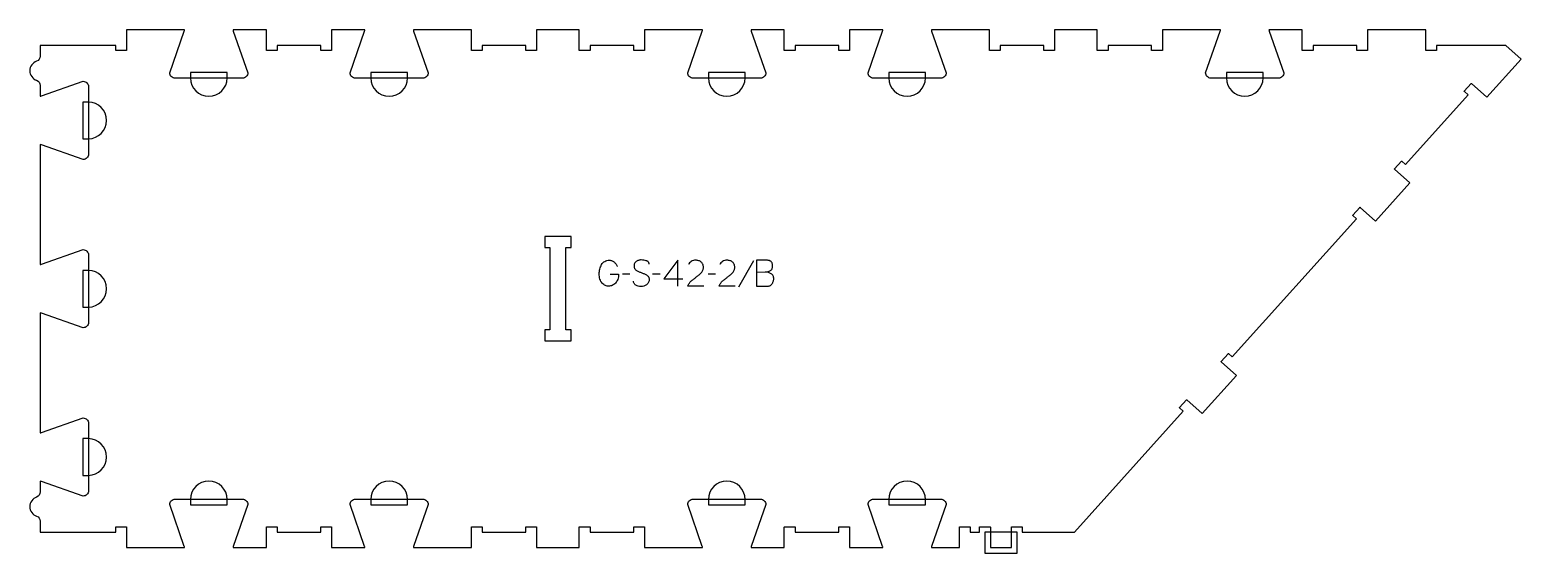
# Model space of a CAD drawing. Extents: x 0 to 1728, y -7 to 600.
import ezdxf

# ---------------------------------------------------------------- set-up
doc = ezdxf.new("R2010")
doc.units = 0
for name, color, linetype in [('1_ANYTOOL_1MMDEEP_LABELS_S', 2, 'CONTINUOUS'), ('3_ANYTOOL_CUTTHROUGH_INSID', 4, 'CONTINUOUS'), ('4_ANYTOOL_CUTTHROUGH_OUTSI', 5, 'CONTINUOUS'), ('5_ANYTOOL_HALF_MILL_9MM_IN', 3, 'CONTINUOUS')]:
    doc.layers.add(name, color=color, linetype=linetype)

msp = doc.modelspace()

# ---------------------------------------------------------------- linework, layer by layer
at = {"layer": '1_ANYTOOL_1MMDEEP_LABELS_S'}
for p, q in [((838.203972, 332.204144), (821.018258, 301.432715)), ((695.14683, 316.561287), (686.361115, 316.475572)), ((730.203972, 316.561287), (721.418258, 316.475572)), ((734.489687, 311.332715), (756.261115, 311.332715)), ((794.403972, 316.561287), (785.618258, 316.475572))]:
    msp.add_line(p, q, dxfattribs=at)
for points in [[(672.261115, 316.475572), (682.032544, 316.432715, -0.031732), (681.764433, 313.425313, -0.048764), (681.020044, 310.507715, -0.050291), (679.910331, 308.197207, -0.060119), (678.325401, 306.189858, -0.036578), (676.593381, 304.703442, -0.050793), (674.63433, 303.54343, -0.051881), (672.681312, 302.875685, -0.053919), (670.632544, 302.632715, -0.055881), (668.597396, 302.839659, -0.055271), (666.657544, 303.489858, -0.05403), (664.731568, 304.649052, -0.038531), (663.04683, 306.147001, -0.067281), (661.499116, 308.258015, -0.049165), (660.475401, 310.679144, -0.047412), (659.802474, 313.883062, -0.028075), (659.618258, 317.161287, -0.03109), (659.785785, 319.852866, -0.031496), (660.287901, 322.502358, -0.031425), (661.138774, 325.130603, -0.02824), (662.29683, 327.639858, -0.064555), (663.825633, 329.791383, -0.078906), (665.891472, 331.416644, -0.076878), (668.515074, 332.391194, -0.050594), (671.318258, 332.675572, -0.039946), (672.977819, 332.542776, -0.052714), (674.580758, 332.107715, -0.053511), (675.963955, 331.392381, -0.05153), (677.168258, 330.404144, -0.040443), (679.208482, 327.981002, -0.04035), (680.832544, 325.261287)], [(717.389687, 328.089858, 0.071867), (717.196573, 329.426465, 0.100684), (716.570044, 330.607715, 0.047558), (716.09549, 331.084166, 0.038563), (715.54549, 331.472894, 0.037928), (714.848302, 331.820362, 0.026634), (714.111115, 332.075572, 0.028461), (711.087782, 332.761555, 0.041577), (708.003972, 333.01843, 0.036938), (706.501612, 332.90729, 0.041531), (705.036115, 332.563072, 0.041583), (703.658738, 331.985864, 0.038125), (702.389687, 331.197001, 0.057611), (701.319534, 330.205097, 0.065808), (700.525401, 328.984501, 0.06469), (700.047905, 327.524946, 0.046778), (699.903972, 325.989858, 0.052235), (700.066328, 324.440016, 0.075448), (700.611115, 322.989858, 0.076671), (701.527207, 321.816806, 0.061023), (702.732544, 320.932715, 0.021951), (705.761398, 319.40537, 0.018213), (708.903972, 318.125572, -0.02405), (712.005457, 316.82011, -0.02981), (714.94683, 315.189858, -0.068439), (716.088131, 314.223928, -0.079282), (716.89683, 312.972001, -0.076308), (717.321829, 311.393319, -0.047772), (717.34683, 309.747001, -0.046243), (717.053595, 308.066042, -0.06359), (716.403972, 306.495215, -0.064671), (715.431148, 305.211026, -0.057073), (714.175401, 304.197001, -0.067522), (711.207093, 302.834091, -0.070793), (707.982544, 302.332715, -0.064027), (704.843529, 302.69523, -0.070447), (701.918258, 303.875572, -0.054374), (700.759841, 304.725205, -0.074742), (699.861115, 305.836287, -0.075199), (699.338108, 307.142665, -0.057737), (699.175401, 308.547001)], [(780.689687, 302.71843), (762.389687, 302.761287, -0.034491), (763.052465, 304.508619, -0.037732), (763.95933, 306.141644, -0.037744), (765.098624, 307.61628, -0.03482), (766.439687, 308.911287, -0.00859), (769.398911, 311.309869, -0.008791), (772.439687, 313.604144, 0.020588), (775.258975, 315.837586, 0.025206), (777.861115, 318.31843, 0.046908), (778.88171, 319.619671, 0.051091), (779.628972, 321.09343, 0.050722), (780.077705, 322.741604, 0.041139), (780.218258, 324.447001, 0.039396), (780.075613, 326.254587, 0.058519), (779.586115, 327.99343, 0.060358), (778.795558, 329.400545, 0.061397), (777.689687, 330.575572, 0.048006), (776.33373, 331.497532, 0.045901), (774.828972, 332.150572, 0.045216), (773.088911, 332.553132, 0.034258), (771.303972, 332.675572, 0.055622), (768.669402, 332.381585, 0.079896), (766.225401, 331.400572, 0.080617), (764.256013, 329.734872, 0.060287), (762.818258, 327.575572)], [(816.989687, 302.71843), (798.689687, 302.761287, -0.034491), (799.352465, 304.508619, -0.037732), (800.25933, 306.141644, -0.037744), (801.398624, 307.61628, -0.03482), (802.739687, 308.911287, -0.00859), (805.698911, 311.309869, -0.008791), (808.739687, 313.604144, 0.020588), (811.558975, 315.837586, 0.025206), (814.161115, 318.31843, 0.046908), (815.18171, 319.619671, 0.051091), (815.928972, 321.09343, 0.050722), (816.377705, 322.741604, 0.041139), (816.518258, 324.447001, 0.039396), (816.375613, 326.254587, 0.058519), (815.886115, 327.99343, 0.060358), (815.095558, 329.400545, 0.061397), (813.989687, 330.575572, 0.048006), (812.63373, 331.497532, 0.045901), (811.128972, 332.150572, 0.045216), (809.388911, 332.553132, 0.034258), (807.603972, 332.675572, 0.055622), (804.969402, 332.381585, 0.079896), (802.525401, 331.400572, 0.080617), (800.556013, 329.734872, 0.060287), (799.118258, 327.575572)], [(841.632544, 319.004144), (852.175401, 319.132715, 0.046847), (855.124103, 319.609164, 0.060102), (857.89683, 320.697001, 0.086388), (859.003532, 321.567127, 0.076384), (859.777187, 322.748787, 0.070405), (860.274656, 324.436536, 0.036531), (860.403972, 326.204144, 0.031885), (860.312352, 327.639402, 0.051083), (859.986115, 329.035394, 0.053001), (859.477828, 330.121952, 0.064647), (858.732544, 331.057715, 0.064346), (857.759253, 331.78328, 0.050037), (856.643258, 332.271108, 0.048317), (855.198702, 332.587391, 0.029756), (853.718258, 332.675572), (841.632544, 332.675572)], [(841.632544, 332.675572), (841.632544, 302.675572), (851.318258, 302.675572), (853.84683, 302.589858, 0.048381), (855.525723, 302.693773, 0.066146), (857.130758, 303.173787, 0.067079), (858.494521, 304.022457, 0.057042), (859.611115, 305.182715, 0.037099), (860.505787, 306.553956, 0.042913), (861.170044, 308.048787, 0.043052), (861.561204, 309.604434, 0.040094), (861.689687, 311.204144, 0.045096), (861.527315, 313.00076, 0.070597), (860.961115, 314.702358, 0.073303), (860.035137, 316.031397, 0.067093), (858.775401, 317.054144, 0.063103), (855.600891, 318.47909, 0.053716), (852.175401, 319.132715)]]:
    msp.add_lwpolyline(points, format="xyb", dxfattribs=at)
msp.add_lwpolyline([(750.475401, 302.675572), (750.518258, 332.71843), (734.489687, 311.332715)], dxfattribs=at)
at = {"layer": '3_ANYTOOL_CUTTHROUGH_INSID'}
msp.add_lwpolyline([(627, 360.002675), (596.5, 360.002675), (596.5, 347.502675), (602.5, 347.502675), (602.5, 252.002675), (596.5, 252.002675), (596.5, 239.502675), (627, 239.502675), (627, 252.002675), (621, 252.002675), (621, 347.502675), (627, 347.502675)], close=True, dxfattribs=at)
at = {"layer": '4_ANYTOOL_CUTTHROUGH_OUTSI'}
msp.add_lwpolyline([(1435.402494, 599.501824, 0.061436), (1435.637332, 598.106954), (1452.532866, 549.834412, -0.084368), (1452.546901, 549.751824, -0.414214), (1446.296901, 543.501824), (1368.296901, 543.501824, -0.414214), (1362.046901, 549.751824, -0.084368), (1362.060936, 549.834412), (1378.960049, 598.118019, 0.061166), (1379.191499, 599.501824), (1312, 599.501824), (1312, 575.751824, -0.414214), (1311.75, 575.501824), (1299.75, 575.501824, -0.414214), (1299.5, 575.751824), (1299.5, 581.501824), (1249, 581.501824), (1249, 575.751824, -0.414214), (1248.75, 575.501824), (1236.75, 575.501824, -0.414214), (1236.5, 575.751824), (1236.5, 599.501824), (1187, 599.501824), (1187, 575.751824, -0.414214), (1186.75, 575.501824), (1174.75, 575.501824, -0.414214), (1174.5, 575.751824), (1174.5, 581.501824), (1124, 581.501824), (1124, 575.751824, -0.414214), (1123.75, 575.501824), (1111.75, 575.501824, -0.414214), (1111.5, 575.751824), (1111.5, 599.501824), (1061.75, 599.501824), (1044.308437, 599.501824, 0.061784), (1044.543431, 598.106954), (1061.438965, 549.834412, -0.084368), (1061.453, 549.751824, -0.414214), (1055.203, 543.501824), (977.203, 543.501824, -0.414214), (970.953, 549.751824, -0.084368), (970.967035, 549.834412), (987.866148, 598.118019, 0.061178), (988.097563, 599.501824), (949.5, 599.501824), (949.5, 575.751824, -0.414214), (949.25, 575.501824), (937.25, 575.501824, -0.414214), (937, 575.751824), (937, 581.501824), (886.5, 581.501824), (886.5, 575.751824, -0.414214), (886.25, 575.501824), (874.25, 575.501824, -0.414214), (874, 575.751824), (874, 599.501824), (835.402437, 599.501824, 0.061784), (835.637431, 598.106954), (852.532965, 549.834412, -0.084368), (852.547, 549.751824, -0.414214), (846.297, 543.501824), (768.297, 543.501824, -0.414214), (762.047, 549.751824, -0.084368), (762.061035, 549.834412), (778.960148, 598.118019, 0.061178), (779.191563, 599.501824, -0.000012), (761.749993, 599.50225), (712, 599.502673), (712, 575.752675, -0.414214), (711.75, 575.502675), (699.75, 575.502675, -0.414214), (699.5, 575.752675), (699.5, 581.502675), (649, 581.502675), (649, 575.752675, -0.414214), (648.75, 575.502675), (636.75, 575.502675, -0.414214), (636.5, 575.752675), (636.5, 599.502675), (587, 599.502675), (587, 575.752675, -0.414214), (586.75, 575.502675), (574.75, 575.502675, -0.414214), (574.5, 575.752675), (574.5, 581.502675), (524, 581.502675), (524, 575.752675, -0.414214), (523.75, 575.502675), (511.75, 575.502675, -0.414214), (511.5, 575.752675), (511.5, 599.502671), (461.750002, 599.501824), (444.308437, 599.501824, 0.061784), (444.543431, 598.106954), (461.438965, 549.834412, -0.084368), (461.453, 549.751824, -0.414214), (455.203, 543.501824), (377.203, 543.501824, -0.414214), (370.953, 549.751824, -0.084368), (370.967035, 549.834412), (387.866148, 598.118019, 0.061178), (388.097563, 599.501824), (349.5, 599.501824), (349.5, 575.751824, -0.414214), (349.25, 575.501824), (337.25, 575.501824, -0.414214), (337, 575.751824), (337, 581.501824), (286.5, 581.501824), (286.5, 575.751824, -0.414214), (286.25, 575.501824), (274.25, 575.501824, -0.414214), (274, 575.751824), (274, 599.501824), (235.402437, 599.501824, 0.061784), (235.637431, 598.106954), (252.532965, 549.834412, -0.084368), (252.547, 549.751824, -0.414214), (246.297, 543.501824), (168.297, 543.501824, -0.414214), (162.047, 549.751824, -0.084368), (162.061035, 549.834412), (178.960148, 598.118019, 0.061178), (179.191563, 599.501824), (161.75, 599.501824), (112, 599.501824), (112, 575.751824, -0.414214), (111.75, 575.501824), (99.75, 575.501824, -0.414214), (99.5, 575.751824), (99.5, 581.501824), (12, 581.501824), (12, 569.097387, -0.317837), (7.833333, 563.20483, 0.317837), (0, 552.126824, 0.317837), (7.833333, 541.048818, -0.317837), (12, 535.156261), (12, 522.757261, 0.061784), (13.39487, 522.992255), (61.667412, 539.887789, -0.084368), (61.75, 539.901824, -0.414214), (68, 533.651824), (68, 455.651824, -0.414214), (61.75, 449.401824, -0.084368), (61.667412, 449.415859), (13.383805, 466.314972, 0.061178), (12, 466.546387), (12, 327.857261, 0.061784), (13.39487, 328.092255), (61.667412, 344.987789, -0.084368), (61.75, 345.001824, -0.414214), (68, 338.751824), (68, 260.751824, -0.414214), (61.75, 254.501824, -0.084368), (61.667412, 254.515859), (13.383805, 271.414972, 0.061178), (12, 271.646387), (12, 132.957261, 0.061784), (13.39487, 133.192255), (61.667412, 150.087789, -0.084368), (61.75, 150.101824, -0.414214), (68, 143.851824), (68, 65.851824, -0.414214), (61.75, 59.601824, -0.084368), (61.667412, 59.615859), (13.383805, 76.514972, 0.061178), (12, 76.746387), (12, 64.347387, -0.317837), (7.833333, 58.45483, 0.317837), (0, 47.376824, 0.317837), (7.833333, 36.298818, -0.317837), (12, 30.406261), (12, 18.001824), (99.5, 18.001824), (99.5, 23.751824, -0.414214), (99.75, 24.001824), (111.75, 24.001824, -0.414214), (112, 23.751824), (112, 0.001824), (179.191563, 0.001824, 0.061784), (178.956569, 1.396694), (162.061035, 49.669236, -0.084368), (162.047, 49.751824, -0.414214), (168.297, 56.001824), (246.297, 56.001824, -0.414214), (252.547, 49.751824, -0.084368), (252.532965, 49.669236), (235.633852, 1.385629, 0.061178), (235.402437, 0.001824), (274, 0.001824), (274, 23.751824, -0.414214), (274.25, 24.001824), (286.25, 24.001824, -0.414214), (286.5, 23.751824), (286.5, 18.001824), (337, 18.001824), (337, 23.751824, -0.414214), (337.25, 24.001824), (349.25, 24.001824, -0.414214), (349.5, 23.751824), (349.5, 0.001824), (388.097563, 0.001824, 0.061784), (387.862569, 1.396694), (370.967035, 49.669236, -0.084368), (370.953, 49.751824, -0.414214), (377.203, 56.001824), (455.203, 56.001824, -0.414214), (461.453, 49.751824, -0.084368), (461.438965, 49.669236), (444.539852, 1.385629, 0.061178), (444.308437, 0.001824, 0.000024), (461.749988, 0.002675), (511.5, 0.002675), (511.5, 23.752675, -0.414214), (511.75, 24.002675), (523.75, 24.002675, -0.414214), (524, 23.752675), (524, 18.002675), (574.5, 18.002675), (574.5, 23.752675, -0.414214), (574.75, 24.002675), (586.75, 24.002675, -0.414214), (587, 23.752675), (587, 0.002675), (636.5, 0.002675), (636.5, 23.752675, -0.414214), (636.75, 24.002675), (648.75, 24.002675, -0.414214), (649, 23.752675), (649, 18.002675), (699.5, 18.002675), (699.5, 23.752675, -0.414214), (699.75, 24.002675), (711.75, 24.002675, -0.414214), (712, 23.752675), (712, 0.002675), (761.750012, 0.002675, 0.000024), (779.191563, 0.001824, 0.061784), (778.956569, 1.396694), (762.061035, 49.669236, -0.084368), (762.047, 49.751824, -0.414214), (768.297, 56.001824), (846.297, 56.001824, -0.414214), (852.547, 49.751824, -0.084368), (852.532965, 49.669236), (835.633852, 1.385629, 0.061178), (835.402437, 0.001824), (874, 0.001824), (874, 23.751824, -0.414214), (874.25, 24.001824), (886.25, 24.001824, -0.414214), (886.5, 23.751824), (886.5, 18.001824), (937, 18.001824), (937, 23.751824, -0.414214), (937.25, 24.001824), (949.25, 24.001824, -0.414214), (949.5, 23.751824), (949.5, 0.001824), (988.097563, 0.001824, 0.061784), (987.862569, 1.396694), (970.967035, 49.669236, -0.084368), (970.953, 49.751824, -0.414214), (977.203, 56.001824), (1055.203, 56.001824, -0.414214), (1061.453, 49.751824, -0.084368), (1061.438965, 49.669236), (1044.539852, 1.385629, 0.061178), (1044.308437, 0.001824), (1061.750007, 0.001829), (1076.863641, 0.000987), (1076.863641, 23.750972, -0.414214), (1077.113641, 24.000972), (1089.113641, 24.000972, -0.414214), (1089.363641, 23.750972), (1089.363641, 18.000951), (1100.1334, 18.000031), (1100.1334, 23.75001, -0.414214), (1100.3834, 24.00001), (1112.3834, 24.00001, -0.414214), (1112.6334, 23.75001), (1112.6334, 0.00001), (1137.1334, 0), (1137.1334, 23.75, -0.414214), (1137.3834, 24), (1149.3834, 24, -0.414214), (1149.6334, 23.75), (1149.6334, 18.000006), (1210.195872, 18.001394), (1336.139508, 157.875975), (1331.866425, 161.723476, -0.414214), (1331.847922, 162.076545), (1339.877489, 170.994283, -0.414214), (1340.230558, 171.012787), (1357.880247, 155.120935), (1397.693518, 199.338052), (1380.043829, 215.229904, -0.414214), (1380.025325, 215.582972), (1388.054893, 224.50071, -0.414214), (1388.407961, 224.519214), (1392.681044, 220.671713), (1536.87869, 380.819423), (1532.605607, 384.666924, -0.414214), (1532.587104, 385.019993), (1540.616671, 393.937731, -0.414214), (1540.96974, 393.956234), (1558.619429, 378.064382), (1598.4327, 422.281499), (1580.783011, 438.173351, -0.414214), (1580.764507, 438.52642), (1588.794074, 447.444158, -0.414214), (1589.147143, 447.462662), (1593.420226, 443.615161), (1665.989269, 524.211248), (1661.716186, 528.058749, -0.414214), (1661.697683, 528.411818), (1669.72725, 537.329555, -0.414214), (1670.080319, 537.348059), (1687.730008, 521.456207), (1727.543279, 565.673324), (1709.964907, 581.500962), (1629.606057, 581.500538), (1629.606057, 575.750537, -0.414214), (1629.356057, 575.500537), (1617.356057, 575.500537, -0.414214), (1617.106057, 575.750537), (1617.106057, 599.500971), (1549.5, 599.501821), (1549.5, 575.751824, -0.414214), (1549.25, 575.501824), (1537.25, 575.501824, -0.414214), (1537, 575.751824), (1537, 581.501824), (1486.5, 581.501824), (1486.5, 575.751824, -0.414214), (1486.25, 575.501824), (1474.25, 575.501824, -0.414214), (1474, 575.751824), (1474, 599.501824)], format="xyb", close=True, dxfattribs=at)
at = {"layer": '5_ANYTOOL_HALF_MILL_9MM_IN'}
for points in [[(186.047, 544.001824), (186.047, 543.751824, 1), (228.547, 543.751824), (228.547, 550.001824), (186.047, 550.001824)], [(394.953, 544.001824), (394.953, 543.751824, 1), (437.453, 543.751824), (437.453, 550.001824), (394.953, 550.001824)], [(786.047, 544.001824), (786.047, 543.751824, 1), (828.547, 543.751824), (828.547, 550.001824), (786.047, 550.001824)], [(994.953, 544.001824), (994.953, 543.751824, 1), (1037.453, 543.751824), (1037.453, 550.001824), (994.953, 550.001824)], [(1386.047002, 544.001824), (1386.047002, 543.751824, 1), (1428.547002, 543.751824), (1428.547002, 550.001824), (1386.047002, 550.001824)], [(67.5, 473.401824), (67.75, 473.401824, 1), (67.75, 515.901824), (61.5, 515.901824), (61.5, 473.401824)], [(67.5, 278.501824), (67.75, 278.501824, 1), (67.75, 321.001824), (61.5, 321.001824), (61.5, 278.501824)], [(67.5, 83.601824), (67.75, 83.601824, 1), (67.75, 126.101824), (61.5, 126.101824), (61.5, 83.601824)], [(228.547, 55.751824, 1), (186.047, 55.751824), (186.047, 49.501824), (228.547, 49.501824)], [(437.453, 55.751824, 1), (394.953, 55.751824), (394.953, 49.501824), (437.453, 49.501824)], [(828.547, 55.751824, 1), (786.047, 55.751824), (786.047, 49.501824), (828.547, 49.501824)], [(1037.453, 55.751824, 1), (994.953, 55.751824), (994.953, 49.501824), (1037.453, 49.501824)]]:
    msp.add_lwpolyline(points, format="xyb", close=True, dxfattribs=at)
msp.add_lwpolyline([(1137.6334, 18.00001), (1112.1334, 18.00001), (1106.1334, 18.00001), (1106.1334, -0.239987), (1106.133397, -6.499987), (1143.633397, -6.500003), (1143.6334, -0.240003), (1143.6334, 18.00001)], close=True, dxfattribs=at)

doc.saveas('drawing.dxf')
